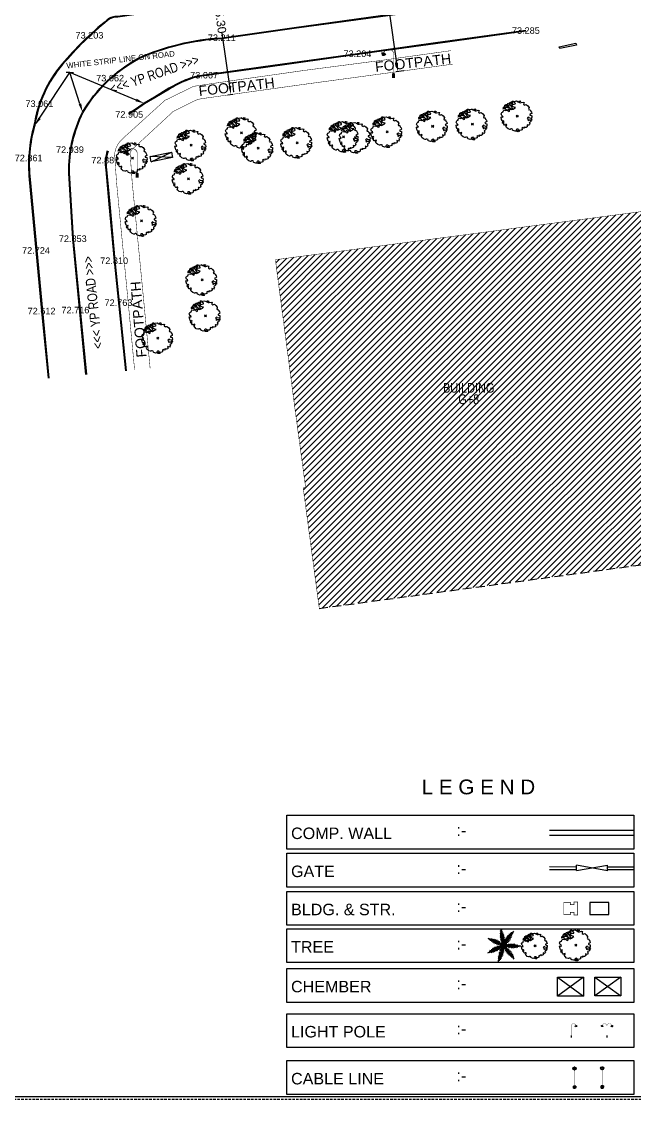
# Model space of a CAD drawing. Header units: inches. Extents: x 1254 to 1542, y 933 to 1230.
# Drawn here: x 1413.3 to 1474.4, y 933.3 to 1040.7 of the extents above; entities that cross this region are included whole.
import ezdxf
from ezdxf import colors
from ezdxf.entities.mleader import LeaderData, LeaderLine
from ezdxf.enums import TextEntityAlignment as Align
from ezdxf.math import Vec2, Vec3

# ---------------------------------------------------------------- set-up
doc = ezdxf.new("R2010")
doc.units = ezdxf.units.IN
doc.header["$MEASUREMENT"] = 0
doc.header["$PDMODE"] = 35
doc.header["$PDSIZE"] = 0.1
doc.linetypes.add('ACAD_ISO04W100', pattern=[30, 24, -3, 0, -3])
doc.linetypes.add('HIDDEN', pattern=[0.375, 0.25, -0.125])
for name, color, linetype in [('bldg.', 1, 'Continuous'), ('cable', 21, 'Continuous'), ('comp. wall', 7, 'Continuous'), ('dimeantion', 140, 'Continuous'), ('DRAIN (S.W)', 130, 'HIDDEN'), ('HACH BLDG.', 182, 'Continuous'), ('LEVEL', 171, 'Continuous'), ('path', 30, 'ACAD_ISO04W100'), ('structure', 200, 'Continuous'), ('text', 7, 'Continuous'), ('TREE', 3, 'Continuous'), ('TREES-0075', 3, 'Continuous'), ('well', 171, 'Continuous')]:
    doc.layers.add(name, color=color, linetype=linetype)
for name, color, linetype, lineweight in [('Chember', 252, 'Continuous', 25), ('Electric box', 10, 'Continuous', 25), ('footpath', 40, 'ACAD_ISO04W100', 25), ('GATE', 211, 'Continuous', 25), ('room', 200, 'Continuous', 18), ('TE', 1, 'Continuous', 20)]:
    doc.layers.add(name, color=color, linetype=linetype, lineweight=lineweight)
doc.styles.get("Standard").update_dxf_attribs({"font": 'arial.ttf'})
doc.styles.add('style2', font='arial.ttf')
doc.dimstyles.get("Standard").update_dxf_attribs({"dimtxt": 0.85, "dimasz": 0.85, "dimexe": 0.18, "dimexo": 0.0625, "dimgap": 0.09, "dimtad": 0, "dimzin": 0, "dimdsep": 46, "dimtxsty": 'Standard', "dimcen": 0.09, "dimclrd": 5, "dimclre": 5, "dimclrt": 6, "dimadec": 0, "dimazin": 0, "dimtfac": 1, "dimtofl": 0, "dimtmove": 0, "dimatfit": 3, "dimfxl": 0, "dimtolj": 1, "dimtzin": 0, "dimarcsym": 0})

# ---------------------------------------------------------------- blocks, each defined once
blk = doc.blocks.new('palm tree')
at = {"layer": 'TREE'}
for p, q in [((23.74, 0.41), (23.57, 0.58)), ((23.69, 0.58), (23.58, 0.72)), ((23.8, 0.21), (23.58, 0.43)), ((23.84, 0.11), (23.59, 0.24)), ((23.88, -0.05), (23.62, 0.11)), ((23.68, 0.58), (23.69, 0.76)), ((23.74, 0.42), (23.78, 0.65)), ((23.8, 0.21), (23.87, 0.51)), ((23.84, 0.11), (23.95, 0.36)), ((23.88, -0.05), (24.01, 0.23)), ((23.93, -0.2), (24.05, 0.1)), ((24.36, -0.24), (24.29, 0.07)), ((24.43, -0.1), (24.36, 0.2)), ((24.5, 0.05), (24.43, 0.31)), ((24.43, -0.1), (24.72, 0.01)), ((24.5, 0.05), (24.77, 0.14)), ((24.55, 0.15), (24.54, 0.45)), ((24.55, 0.15), (24.81, 0.32)), ((24.65, 0.33), (24.65, 0.57)), ((24.66, 0.33), (24.85, 0.46)), ((24.73, 0.49), (24.86, 0.61)), ((24.74, 0.49), (24.76, 0.67)), ((22.71, -0.37), (22.54, -0.38)), ((22.72, -0.38), (22.58, -0.27)), ((22.88, -0.43), (22.65, -0.47)), ((22.89, -0.43), (22.72, -0.26)), ((23.08, -0.5), (22.78, -0.56)), ((23.08, -0.5), (22.87, -0.27)), ((23.19, -0.53), (22.94, -0.65)), ((23.19, -0.53), (23.06, -0.28)), ((23.34, -0.58), (23.06, -0.7)), ((23.34, -0.58), (23.19, -0.31)), ((23.5, -0.63), (23.2, -0.75)), ((23.58, -1.14), (23.24, -1.07)), ((23.5, -0.63), (23.33, -0.33)), ((23.65, -0.67), (23.38, -0.79)), ((23.71, -1.06), (23.41, -0.98)), ((23.77, -0.71), (23.5, -0.81)), ((23.65, -0.67), (23.51, -0.39)), ((23.82, -0.98), (23.52, -0.93)), ((23.77, -0.71), (23.62, -0.45)), ((23.93, -0.2), (23.63, -0.03)), ((23.71, -1.06), (23.63, -1.34)), ((23.97, -0.35), (23.69, -0.21)), ((23.89, -0.74), (23.71, -0.83)), ((23.92, -0.92), (23.71, -0.86)), ((23.82, -0.98), (23.72, -1.26)), ((24.01, -0.48), (23.75, -0.32)), ((23.89, -0.74), (23.8, -0.55)), ((24.04, -0.6), (23.85, -0.5)), ((24.01, -0.78), (23.85, -0.83)), ((24.02, -0.84), (23.85, -0.83)), ((23.92, -0.92), (23.87, -1.11)), ((24.06, -1), (23.88, -1.12)), ((24.01, -0.78), (23.91, -0.64)), ((24.07, -0.72), (23.93, -0.62)), ((24.08, -0.88), (23.95, -0.99)), ((24.02, -0.84), (23.96, -1)), ((23.97, -0.35), (24.1, -0.09)), ((24.01, -0.48), (24.11, -0.21)), ((24.04, -0.6), (24.13, -0.41)), ((24.06, -1), (24.17, -1.18)), ((24.07, -0.72), (24.12, -0.56)), ((24.08, -0.88), (24.15, -1.03)), ((24.13, -0.72), (24.1, -0.56)), ((24.18, -0.61), (24.12, -0.41)), ((24.13, -0.72), (24.28, -0.65)), ((24.15, -0.85), (24.32, -0.88)), ((24.15, -0.85), (24.18, -1.02)), ((24.23, -0.5), (24.17, -0.21)), ((24.17, -0.79), (24.3, -0.68)), ((24.17, -0.79), (24.32, -0.88)), ((24.18, -0.61), (24.38, -0.55)), ((24.29, -0.38), (24.21, -0.1)), ((24.23, -0.5), (24.52, -0.39)), ((24.25, -0.94), (24.45, -0.94)), ((24.25, -0.94), (24.25, -1.15)), ((24.29, -0.38), (24.59, -0.29)), ((24.3, -0.77), (24.43, -0.62)), ((24.3, -0.77), (24.46, -0.91)), ((24.34, -1.02), (24.63, -1.05)), ((24.34, -1.02), (24.36, -1.32)), ((24.36, -0.24), (24.68, -0.13)), ((24.42, -0.76), (24.63, -0.55)), ((24.42, -0.76), (24.66, -0.94)), ((24.55, -0.74), (24.75, -0.53)), ((24.55, -0.74), (24.79, -0.94)), ((24.71, -0.72), (24.93, -0.5)), ((24.71, -0.72), (24.98, -0.94)), ((24.87, -0.71), (25.08, -0.49)), ((24.87, -0.71), (25.11, -0.9)), ((25.03, -0.69), (25.21, -0.49)), ((25.03, -0.69), (25.24, -0.87)), ((25.14, -0.68), (25.39, -0.51)), ((25.14, -0.68), (25.42, -0.81)), ((25.35, -0.67), (25.55, -0.54)), ((25.35, -0.67), (25.56, -0.76)), ((25.52, -0.65), (25.69, -0.58)), ((25.52, -0.65), (25.69, -0.7)), ((22.88, -1.57), (22.71, -1.61)), ((22.88, -1.57), (22.77, -1.71)), ((23.03, -1.48), (22.79, -1.49)), ((23.21, -1.37), (22.9, -1.39)), ((23.03, -1.48), (22.91, -1.69)), ((23.3, -1.31), (23.03, -1.25)), ((23.21, -1.37), (23.06, -1.64)), ((23.44, -1.23), (23.14, -1.17)), ((23.3, -1.31), (23.23, -1.58)), ((23.44, -1.23), (23.35, -1.52)), ((23.58, -1.14), (23.47, -1.45)), ((23.99, -1.41), (23.71, -1.61)), ((23.94, -1.73), (23.71, -1.89)), ((23.97, -1.57), (23.72, -1.75)), ((23.91, -1.84), (23.72, -2.07)), ((23.87, -2.04), (23.72, -2.22)), ((24.02, -1.26), (23.76, -1.42)), ((24.04, -1.12), (23.8, -1.31)), ((23.87, -2.04), (23.94, -2.27)), ((23.91, -1.84), (24.01, -2.13)), ((23.94, -1.73), (24.08, -1.96)), ((23.97, -1.57), (24.12, -1.83)), ((23.99, -1.41), (24.15, -1.69)), ((24.02, -1.26), (24.17, -1.5)), ((24.04, -1.12), (24.18, -1.38)), ((24.43, -1.11), (24.72, -1.12)), ((24.43, -1.11), (24.43, -1.42)), ((24.55, -1.22), (24.87, -1.24)), ((24.55, -1.22), (24.56, -1.56)), ((24.66, -1.33), (24.97, -1.34)), ((24.66, -1.33), (24.68, -1.64)), ((24.78, -1.44), (25.06, -1.45)), ((24.78, -1.44), (24.79, -1.72)), ((24.86, -1.52), (25.16, -1.59)), ((24.86, -1.52), (24.95, -1.81)), ((25, -1.67), (25.08, -1.89)), ((25.01, -1.67), (25.24, -1.73)), ((25.13, -1.79), (25.21, -1.95)), ((25.14, -1.79), (25.3, -1.87)), ((23.84, -2.21), (23.75, -2.37)), ((23.84, -2.22), (23.86, -2.39))]:
    blk.add_line(p, q, dxfattribs=at)
for centre, start, end in [((3.75, -6.03), 14.4294, 19.245), ((43.18, -9.58), 150.4845, 155.3002), ((29.59, 19.48), 250.0123, 254.828), ((12.19, 16.51), 299.7051, 304.5208), ((3.3, 2.22), 346.9251, 351.7407), ((26.92, -21.62), 92.9204, 97.736), ((10.14, -16.51), 43.5913, 48.407)]:
    blk.add_arc(centre, 21.01, start, end, dxfattribs=at)
blk = doc.blocks.new('LIGHT POLE')
at = {"layer": 'footpath'}
h = blk.add_hatch(color=252, dxfattribs=at)
h.paths.add_polyline_path([(1081.129, 940.637), (1081.129, 940.731, -0.654472), (1081.066, 940.731), (1081.066, 940.637)])
h.paths.add_polyline_path([(1081.129, 940.731, 0.298071), (1081.098, 940.751), (1081.097, 940.711, 0.298304)])
h.paths.add_polyline_path([(1081.097, 940.711), (1081.098, 940.751, 0.298224), (1081.066, 940.731, 0.297991)])
at = {"layer": 'room'}
blk.add_hatch(color=130, dxfattribs=at).paths.add_polyline_path([(1081.276, 941.173), (1081.387, 941.208, 0.502288)])
at = {"layer": 'structure'}
blk.add_hatch(color=30, dxfattribs=at).paths.add_polyline_path([(1081.311, 941.184, 1), (1081.352, 941.197)])
at = {"layer": 'footpath'}
for points in [[(1081.315, 941.171), (1081.307, 941.155)], [(1081.321, 941.167), (1081.32, 941.158)], [(1081.329, 941.164), (1081.329, 941.147)], [(1081.337, 941.164), (1081.338, 941.154)], [(1081.344, 941.166), (1081.348, 941.152)], [(1081.349, 941.171), (1081.353, 941.165)], [(1081.354, 941.179), (1081.366, 941.166)]]:
    blk.add_lwpolyline(points, dxfattribs=at)
at = {"layer": 'footpath', "color": 5, "linetype": 'Continuous', "const_width": 0.002}
blk.add_lwpolyline([(1081.129, 940.731, 0.654472), (1081.066, 940.731, 0.654472)], format="xyb", close=True, dxfattribs=at)
blk.add_lwpolyline([(1081.129, 940.731), (1081.129, 940.637), (1081.066, 940.637), (1081.066, 940.731)], dxfattribs=at)
at = {"layer": 'room', "color": 130}
blk.add_line((1081.276, 941.173), (1081.387, 941.208), dxfattribs=at)
blk.add_arc((1081.344, 941.149), 0.0723, 54.1333, 160.8126, dxfattribs=at)
at = {"layer": 'room'}
blk.add_arc((1081.331, 941.191), 0.0214, 197.473, 17.473, dxfattribs=at)
at = {"layer": 'TE', "color": 7, "const_width": 0.0136}
blk.add_lwpolyline([(1081.097, 940.677), (1081.098, 941.217, -0.774922), (1081.321, 941.22)], format="xyb", dxfattribs=at)
blk = doc.blocks.new('PV07')
at = {"layer": 'TREE'}
for p, q in [((-2.29, 4.05), (-2.6, 4.31)), ((-2.26, 3.42), (-2.6, 3.73)), ((-1.71, 3.82), (-2.35, 4.45)), ((-2.23, 3.42), (-2.29, 4.05)), ((-1.71, 3.82), (-1.92, 4.59)), ((-1.89, 3.07), (-1.71, 3.82)), ((-1.71, 3.82), (-1.49, 4.36)), ((-1.49, 4.36), (-1.44, 4.64)), ((-4.2, 2.36), (-4.71, 2.24)), ((-4.2, 2.36), (-4.43, 2.61)), ((-3.65, 2.27), (-4.2, 2.36)), ((-3.83, 2.82), (-4.14, 3.22)), ((-3.83, 2.82), (-4.03, 2.79)), ((-3.65, 2.27), (-3.89, 2.59)), ((-3.43, 2.82), (-3.83, 2.82)), ((-3.34, 1.98), (-3.65, 2.27)), ((-1.77, 2.1), (-3.56, 3.36)), ((-2.75, 2.79), (-3.43, 2.82)), ((-2.82, 3.26), (-2.85, 3.45)), ((-2.56, 2.65), (-2.82, 3.26)), ((-1.89, 3.07), (-2.26, 3.42)), ((-1.46, 2.24), (-1.89, 3.07)), ((0, 0), (-0.2, 0)), ((0, 0), (0, 0.2)), ((0, 0), (0, -0.2)), ((0, 0), (0.2, 0))]:
    blk.add_line(p, q, dxfattribs=at)
at = {"layer": 'TREE', "flags": 128}
for points in [[(0.39, -4.4), (0.29, -4.2), (-0.04, -4.23), (-0.35, -4.43), (-0.26, -4.66), (-0.23, -4.8), (-0.69, -4.86), (-1.31, -4.66), (-1.55, -4.46), (-1.46, -4.29), (-1.83, -4.12), (-2.08, -4.12), (-2.29, -4.26), (-2.45, -4.26), (-2.97, -4.09), (-3.46, -3.63), (-3.62, -3.31), (-3.59, -3.11), (-3.4, -2.91), (-3.46, -2.68), (-3.77, -2.71), (-3.8, -2.86), (-4.11, -2.86), (-4.33, -2.57), (-4.39, -2.2), (-4.36, -1.88), (-4.3, -1.68), (-4.39, -1.45), (-4.63, -1.57), (-4.91, -1.42), (-5.06, -1.05), (-5.25, -0.31), (-5.03, -0.22), (-4.85, -0.25), (-4.73, -0.31), (-4.57, -0.22), (-4.73, 0.04), (-4.97, 0.21), (-5.1, 0.47), (-5.19, 0.72), (-5, 1.15), (-4.73, 1.3), (-4.54, 1.35), (-4.51, 1.61), (-4.39, 1.87), (-3.99, 1.98), (-3.68, 1.84), (-3.34, 1.98), (-2.97, 1.7), (-2.63, 1.5), (-2.39, 1.84), (-2.72, 2.04), (-3.03, 2.24), (-2.79, 2.33), (-2.32, 2.21), (-1.77, 2.1), (-1.37, 2.3), (-0.94, 2.56), (-0.57, 2.79), (-0.97, 2.87), (-1.62, 3.16), (-1.68, 3.47), (-1.43, 3.73), (-1.06, 3.85), (-0.66, 3.93), (-0.57, 4.13), (-0.94, 4.39), (-0.88, 4.76), (-0.24, 4.9)], [(-2.84, 4.14), (-2.69, 3.93), (-2.56, 3.68), (-2.85, 3.45), (-3.25, 3.45), (-3.53, 3.36), (-3.99, 3.25), (-3.99, 3.53), (-3.59, 3.79), (-3.19, 3.9), (-3.06, 4.13), (-2.84, 4.14)], [(-1.73, 4.72), (-1.58, 4.88), (-1.27, 4.88), (-1.25, 4.7), (-1.44, 4.64), (-1.68, 4.63), (-1.72, 4.71)], [(-0.26, 4.91), (0.29, 4.62), (0.88, 4.31), (1.22, 4.36), (1.83, 4.48), (2.26, 4.39), (2.05, 4.22), (2.02, 3.79), (2.02, 3.79), (2.42, 3.56), (2.57, 3.7), (2.88, 3.76), (3.4, 3.36), (3.83, 2.79), (3.74, 2.47), (3.62, 2.21), (3.74, 2.07), (4.08, 2.1), (4.27, 1.67), (4.54, 1.3), (4.64, 0.87), (4.39, 0.7), (4.08, 0.58), (4.05, 0.32), (4.24, 0.27), (4.64, 0.15), (4.67, -0.48), (4.51, -0.68), (4.3, -0.71), (3.77, -0.56), (3.68, -0.33), (3.43, -0.45), (3.19, -0.71), (3.43, -0.85), (3.5, -1.05), (3.34, -1.22), (3.62, -1.37), (3.87, -1.17), (4.17, -1.17), (4.36, -1.51), (4.36, -1.74), (4.11, -1.94), (3.9, -2), (3.83, -2.23), (4.02, -2.4), (3.9, -2.66), (3.71, -2.94), (3.4, -2.86), (3.19, -2.77), (3.13, -2.91), (3.22, -3.09), (3.22, -3.29), (3.19, -3.46), (2.82, -3.6), (2.54, -3.63), (2.29, -3.51), (2.14, -3.6), (2.36, -3.8), (2.02, -3.86), (1.77, -3.69), (1.49, -3.86), (1.52, -4.09), (1.52, -4.37), (1.25, -4.52), (0.82, -4.6), (0.39, -4.4)], [(0.57, 4.88), (0.79, 4.91), (1.06, 4.82), (1.12, 4.68), (0.94, 4.68), (0.75, 4.62), (0.6, 4.74), (0.57, 4.88)], [(-4.26, 2.99), (-3.99, 2.9), (-4.05, 2.7), (-4.3, 2.64), (-4.51, 2.59), (-4.45, 2.76), (-4.42, 2.87), (-4.26, 2.99)], [(-4.85, -1.8), (-4.88, -2), (-4.6, -2.23), (-4.51, -1.91), (-4.66, -1.8), (-4.85, -1.8)], [(4.7, -0.91), (4.42, -0.97), (4.42, -1.17), (4.6, -1.28), (4.82, -1.14), (4.7, -0.91)], [(0.14, -4.63), (0.45, -4.8), (0.75, -4.86), (0.63, -4.98), (0.29, -5), (-0.05, -4.96), (-0.01, -4.83), (0.02, -4.63), (0.14, -4.63)]]:
    blk.add_lwpolyline(points, dxfattribs=at)
at = {"layer": 'TREE'}
blk.add_point((0, 0), dxfattribs=at)
blk = doc.blocks.new('TREE12')
at = {"layer": 'TREE', "xscale": 99.88372093023256, "yscale": 99.88372093023256, "zscale": 99.88372093023256}
blk.add_blockref('PV07', (411, 285), dxfattribs=at)
blk = doc.blocks.new('cable')
at = {"layer": 'bldg.'}
h = blk.add_hatch(color=31, dxfattribs=at)
h.dxf.hatch_style = 1
h.paths.add_polyline_path([(993.27, 1032.72), (993.27, 1032.75, 0.414214), (993.11, 1032.59), (993.14, 1032.59, -0.414214)])
h.paths.add_polyline_path([(993.4, 1032.59), (993.38, 1032.59, -0.414214), (993.27, 1032.48), (993.27, 1032.45, 0.414214)])
h = blk.add_hatch(color=9, dxfattribs=at)
h.dxf.hatch_style = 1
h.paths.add_polyline_path([(993.27, 1032.72), (993.27, 1032.7, -0.414214), (993.38, 1032.59), (993.4, 1032.59, 0.414214)])
h.paths.add_polyline_path([(993.16, 1032.59), (993.14, 1032.59, 0.414214), (993.27, 1032.45), (993.27, 1032.48, -0.414214)])
h = blk.add_hatch(color=9, dxfattribs=at)
h.dxf.hatch_style = 1
h.paths.add_polyline_path([(993.27, 1030.74, 0.047067), (993.17, 1030.62), (993.37, 1030.62, 0.05281)])
h.paths.add_polyline_path([(993.27, 1030.86), (993.27, 1030.82, 0.031649), (993.39, 1030.83, 0.130338)])
h.paths.add_polyline_path([(993.27, 1030.82, -0.031649), (993.15, 1030.83, -0.050593), (993.27, 1030.74)])
h = blk.add_hatch(color=165, dxfattribs=at)
h.dxf.hatch_style = 1
h.paths.add_polyline_path([(993.27, 1030.74), (993.27, 1030.74, 0.050593), (993.15, 1030.83, -0.044605), (993.17, 1030.62, -0.046492)])
h.paths.add_polyline_path([(993.39, 1030.83, 0.044478), (993.27, 1030.74, -0.05281), (993.37, 1030.62, -0.044605)])
for points, const_width in [([(993.27, 1032.59), (993.05, 1032.59)], 0.015), ([(993.27, 1030.64), (993.27, 1032.59)], 0.045), ([(993.27, 1032.59), (993.27, 1032.8)], 0.015), ([(993.27, 1032.59), (993.49, 1032.59)], 0.015)]:
    blk.add_lwpolyline(points, dxfattribs=dict(at, const_width=const_width))
blk.add_lwpolyline([(993.17, 1030.62), (993.37, 1030.62)], dxfattribs=at)
for radius in [0.158, 0.133, 0.108]:
    blk.add_circle((993.27, 1032.59), radius, dxfattribs=at)
for centre, radius, start, end in [((993.27, 1030.62), 0.239, 60.2962, 119.7038), ((991.99, 1030.64), 1.18, 359.1878, 9.4038), ((992.77, 1030.2), 0.738, 34.5171, 58.3435), ((993.27, 1031.76), 0.937, 262.7489, 277.2511), ((993.85, 1030.13), 0.838, 123.0868, 144.0526), ((994.56, 1030.64), 1.18, 170.5962, 180.8122)]:
    blk.add_arc(centre, radius, start, end, dxfattribs=at)
blk = doc.blocks.new('2013')
at = {"layer": 'TREE', "color": 24}
for p, q in [((2277.29, 2192.91), (2277.19, 2192.99)), ((2277.3, 2192.72), (2277.19, 2192.82)), ((2277.47, 2192.84), (2277.27, 2193.04)), ((2277.31, 2192.72), (2277.29, 2192.91)), ((2277.47, 2192.84), (2277.4, 2193.08)), ((2277.41, 2192.61), (2277.47, 2192.84)), ((2277.47, 2192.84), (2277.54, 2193.01)), ((2277.54, 2193.01), (2277.55, 2193.1)), ((2276.7, 2192.39), (2276.54, 2192.35)), ((2276.7, 2192.39), (2276.63, 2192.47)), ((2276.87, 2192.36), (2276.7, 2192.39)), ((2276.81, 2192.53), (2276.72, 2192.66)), ((2276.81, 2192.53), (2276.75, 2192.52)), ((2276.87, 2192.36), (2276.79, 2192.46)), ((2276.93, 2192.53), (2276.81, 2192.53)), ((2276.96, 2192.27), (2276.87, 2192.36)), ((2277.45, 2192.31), (2276.9, 2192.7)), ((2277.15, 2192.52), (2276.93, 2192.53)), ((2277.13, 2192.67), (2277.12, 2192.73)), ((2277.2, 2192.48), (2277.13, 2192.67)), ((2277.41, 2192.61), (2277.3, 2192.72)), ((2277.54, 2192.35), (2277.41, 2192.61)), ((2278, 2191.66), (2277.94, 2191.66)), ((2278, 2191.66), (2278, 2191.72)), ((2278, 2191.66), (2278, 2191.6)), ((2278, 2191.66), (2278.06, 2191.66))]:
    blk.add_line(p, q, dxfattribs=at)
at = {"layer": 'TREE', "color": 24, "flags": 128}
for points in [[(2278.12, 2190.3), (2278.09, 2190.36), (2277.98, 2190.35), (2277.89, 2190.29), (2277.92, 2190.22), (2277.93, 2190.17), (2277.78, 2190.16), (2277.59, 2190.22), (2277.52, 2190.28), (2277.54, 2190.33), (2277.43, 2190.39), (2277.35, 2190.39), (2277.29, 2190.34), (2277.24, 2190.34), (2277.08, 2190.39), (2276.93, 2190.54), (2276.88, 2190.63), (2276.89, 2190.7), (2276.94, 2190.76), (2276.93, 2190.83), (2276.83, 2190.82), (2276.82, 2190.78), (2276.73, 2190.78), (2276.66, 2190.86), (2276.64, 2190.98), (2276.65, 2191.08), (2276.67, 2191.14), (2276.64, 2191.21), (2276.56, 2191.18), (2276.48, 2191.22), (2276.43, 2191.33), (2276.37, 2191.57), (2276.44, 2191.59), (2276.5, 2191.58), (2276.53, 2191.57), (2276.58, 2191.59), (2276.53, 2191.67), (2276.46, 2191.72), (2276.42, 2191.8), (2276.39, 2191.88), (2276.45, 2192.02), (2276.53, 2192.06), (2276.59, 2192.08), (2276.6, 2192.16), (2276.64, 2192.24), (2276.76, 2192.27), (2276.86, 2192.23), (2276.96, 2192.27), (2277.08, 2192.19), (2277.18, 2192.12), (2277.26, 2192.23), (2277.15, 2192.29), (2277.06, 2192.35), (2277.14, 2192.38), (2277.28, 2192.35), (2277.45, 2192.31), (2277.57, 2192.37), (2277.71, 2192.45), (2277.82, 2192.52), (2277.7, 2192.55), (2277.5, 2192.64), (2277.48, 2192.74), (2277.55, 2192.82), (2277.67, 2192.85), (2277.79, 2192.88), (2277.82, 2192.94), (2277.71, 2193.02), (2277.73, 2193.13), (2277.92, 2193.18)], [(2277.12, 2192.94), (2277.16, 2192.88), (2277.2, 2192.8), (2277.12, 2192.73), (2276.99, 2192.73), (2276.91, 2192.7), (2276.76, 2192.66), (2276.76, 2192.75), (2276.89, 2192.83), (2277.01, 2192.87), (2277.05, 2192.94), (2277.12, 2192.94)], [(2277.46, 2193.12), (2277.51, 2193.17), (2277.6, 2193.17), (2277.61, 2193.12), (2277.55, 2193.1), (2277.48, 2193.09), (2277.47, 2193.12)], [(2277.92, 2193.18), (2278.09, 2193.09), (2278.27, 2192.99), (2278.37, 2193.01), (2278.56, 2193.05), (2278.7, 2193.02), (2278.63, 2192.97), (2278.62, 2192.83), (2278.62, 2192.83), (2278.75, 2192.76), (2278.79, 2192.81), (2278.89, 2192.82), (2279.05, 2192.7), (2279.18, 2192.52), (2279.16, 2192.43), (2279.12, 2192.35), (2279.16, 2192.3), (2279.26, 2192.31), (2279.32, 2192.18), (2279.4, 2192.06), (2279.43, 2191.93), (2279.36, 2191.88), (2279.26, 2191.84), (2279.25, 2191.76), (2279.31, 2191.74), (2279.43, 2191.71), (2279.44, 2191.51), (2279.39, 2191.45), (2279.33, 2191.44), (2279.17, 2191.49), (2279.14, 2191.56), (2279.06, 2191.52), (2278.98, 2191.44), (2279.06, 2191.4), (2279.08, 2191.33), (2279.03, 2191.28), (2279.12, 2191.24), (2279.19, 2191.3), (2279.29, 2191.3), (2279.35, 2191.19), (2279.35, 2191.12), (2279.27, 2191.06), (2279.2, 2191.04), (2279.18, 2190.97), (2279.24, 2190.92), (2279.2, 2190.84), (2279.15, 2190.75), (2279.05, 2190.78), (2278.98, 2190.8), (2278.97, 2190.76), (2278.99, 2190.71), (2278.99, 2190.64), (2278.98, 2190.59), (2278.87, 2190.55), (2278.78, 2190.54), (2278.71, 2190.57), (2278.66, 2190.55), (2278.73, 2190.48), (2278.62, 2190.47), (2278.55, 2190.52), (2278.46, 2190.47), (2278.47, 2190.39), (2278.47, 2190.31), (2278.38, 2190.26), (2278.25, 2190.24), (2278.12, 2190.3)], [(2278.17, 2193.17), (2278.24, 2193.18), (2278.33, 2193.15), (2278.35, 2193.11), (2278.29, 2193.11), (2278.23, 2193.09), (2278.18, 2193.13), (2278.17, 2193.17)], [(2276.68, 2192.58), (2276.76, 2192.56), (2276.74, 2192.5), (2276.67, 2192.48), (2276.6, 2192.46), (2276.62, 2192.51), (2276.63, 2192.55), (2276.68, 2192.58)], [(2276.5, 2191.1), (2276.49, 2191.04), (2276.57, 2190.97), (2276.6, 2191.07), (2276.55, 2191.1), (2276.5, 2191.1)], [(2279.45, 2191.38), (2279.37, 2191.36), (2279.37, 2191.3), (2279.42, 2191.26), (2279.49, 2191.31), (2279.45, 2191.38)], [(2278.04, 2190.23), (2278.14, 2190.17), (2278.23, 2190.16), (2278.19, 2190.12), (2278.09, 2190.11), (2277.98, 2190.12), (2277.99, 2190.16), (2278, 2190.23), (2278.04, 2190.23)]]:
    blk.add_lwpolyline(points, dxfattribs=at)
at = {"layer": 'TREE', "color": 24}
blk.add_point((2278, 2191.66), dxfattribs=at)
blk = doc.blocks.new('*D56')
at = {"layer": 'Defpoints', "color": 0}
for p in [(1449.42, 1050.74), (1450.81, 1035.7), (1451.46, 1035.79)]:
    blk.add_point(p, dxfattribs=at)
at = {"layer": 'dimeantion', "color": 5, "lineweight": -2}
for p, q in [((1449.36, 1050.73), (1448.59, 1050.62)), ((1448.88, 1049.8), (1449.59, 1044.65)), ((1450.69, 1036.55), (1449.99, 1041.7)), ((1451.4, 1035.79), (1450.63, 1035.68))]:
    blk.add_line(p, q, dxfattribs=at)
at = {"layer": 'dimeantion', "color": 5}
for points in [[(1449.02, 1049.82), (1448.74, 1049.79), (1448.77, 1050.65)], [(1450.83, 1036.57), (1450.55, 1036.53), (1450.81, 1035.7)]]:
    blk.add_solid(points, dxfattribs=at)
at = {"layer": 'dimeantion', "color": 6, "insert": (1449.79, 1043.18), "char_height": 0.85, "attachment_point": 5, "rotation": 277.7833}
blk.add_mtext('\\A1;15.08', dxfattribs=at)
blk = doc.blocks.new('*D57')
at = {"layer": 'Defpoints', "color": 0}
for p in [(1431.68, 1048.52), (1433.83, 1033.37), (1434.19, 1033.42)]:
    blk.add_point(p, dxfattribs=at)
at = {"layer": 'dimeantion', "color": 5, "lineweight": -2}
for p, q in [((1431.74, 1048.53), (1432.22, 1048.59)), ((1432.16, 1047.73), (1432.91, 1042.46)), ((1434.07, 1034.26), (1433.32, 1039.53)), ((1433.89, 1033.38), (1434.37, 1033.45))]:
    blk.add_line(p, q, dxfattribs=at)
at = {"layer": 'dimeantion', "color": 5}
for points in [[(1432.3, 1047.75), (1432.02, 1047.71), (1432.04, 1048.57)], [(1434.21, 1034.28), (1433.93, 1034.24), (1434.19, 1033.42)]]:
    blk.add_solid(points, dxfattribs=at)
at = {"layer": 'dimeantion', "color": 6, "insert": (1433.11, 1040.99), "char_height": 0.85, "attachment_point": 5, "rotation": 278.0748}
blk.add_mtext('\\A1;15.30', dxfattribs=at)

msp = doc.modelspace()

# ---------------------------------------------------------------- hatches: boundary and pattern name
at = {"layer": 'HACH BLDG.', "lineweight": 30}
h = msp.add_hatch(dxfattribs=at)
h.set_pattern_fill('ANSI31', color=256, scale=3.5)
h.set_pattern_definition([(45, (467.107, 39.5311), (-0.30935922, 0.30935922), [])])
h.paths.add_polyline_path([(1475.831, 1020.393), (1476.337, 1020.46), (1476.147, 1021.902), (1458.296, 1019.555), (1438.613, 1016.963), (1440.581, 1001.963), (1441.623, 994.275), (1441.381, 994.234), (1442.983, 982.23), (1480.158, 987.262)])
h.paths.add_polyline_path([(1456.583, 1002.312), (1459.164, 1002.312), (1459.164, 1003.816), (1456.583, 1003.816)], flags=24)
h.paths.add_polyline_path([(1455.052, 1003.452), (1460.673, 1003.452), (1460.673, 1004.957), (1455.052, 1004.957)], flags=24)

# ---------------------------------------------------------------- linework, layer by layer
at = {"layer": 'bldg.', "lineweight": 30, "const_width": 0.045}
msp.add_lwpolyline([(1442.983, 982.23), (1441.381, 994.234), (1441.623, 994.275), (1440.581, 1001.963), (1438.613, 1016.963), (1458.296, 1019.555), (1476.147, 1021.902), (1476.337, 1020.46), (1475.831, 1020.393), (1480.158, 987.262)], dxfattribs=at)
at = {"layer": 'bldg.', "lineweight": 30, "const_width": 0.0521}
msp.add_lwpolyline([(1468.712, 952.331), (1468.712, 951.691), (1468.348, 951.691), (1468.348, 951.947), (1467.993, 951.947), (1467.993, 951.72), (1467.336, 951.72), (1467.336, 952.941), (1467.993, 952.941), (1467.993, 952.714), (1468.348, 952.714), (1468.348, 952.971), (1468.712, 952.971)], close=True, dxfattribs=at)
at = {"layer": 'Chember', "lineweight": 30, "ltscale": 0.2}
for points in [[(1466.699, 945.491), (1469.304, 945.491), (1469.304, 943.615), (1466.699, 943.615)], [(1470.418, 945.497), (1473.023, 945.497), (1473.023, 943.621), (1470.418, 943.621)]]:
    msp.add_lwpolyline(points, close=True, dxfattribs=at)
for points in [[(1466.699, 945.491), (1469.304, 943.615)], [(1469.304, 945.491), (1466.699, 943.615)], [(1470.418, 945.497), (1473.023, 943.621)], [(1473.023, 945.497), (1470.418, 943.621)]]:
    msp.add_lwpolyline(points, dxfattribs=at)
at = {"layer": 'comp. wall'}
for points in [[(1419.748, 1005.53), (1418.431, 1019.058), (1418.025, 1025.604, -0.1196547), (1419.402, 1031.679, -0.1345429), (1424.953, 1037.052, -0.093778), (1433.271, 1039.079), (1440.466, 1040.105), (1449.078, 1041.285), (1455.587, 1042.173), (1460.248, 1042.828, 0.1116096), (1468.483, 1046.175, 0.1591557), (1472.189, 1050.038, 0.0683734), (1472.903, 1054.435, 0.0565829), (1472.724, 1056.45), (1472.299, 1061.118), (1471.843, 1065.657), (1471.017, 1073.821)], [(1419.828, 1005.538), (1418.51, 1019.064), (1418.105, 1025.607, -0.1195621), (1419.472, 1031.641, -0.1344387), (1424.989, 1036.981, -0.0937841), (1433.279, 1038.999), (1440.477, 1040.026), (1449.089, 1041.206), (1455.598, 1042.094), (1460.26, 1042.749, 0.1115627), (1468.525, 1046.107, 0.1591955), (1472.264, 1050.009, 0.068466), (1472.983, 1054.433, 0.0564596), (1472.803, 1056.462), (1472.379, 1061.126), (1471.923, 1065.665), (1471.097, 1073.829)], [(1467.479, 1072.817), (1468.068, 1067.018), (1468.582, 1061.952), (1468.7, 1060.592), (1469.205, 1055.517, -0.1752854), (1468.737, 1050.982, -0.1504278), (1464.922, 1048.048, -0.0694939), (1459.257, 1046.25), (1455.091, 1045.694), (1444.966, 1044.323), (1438.933, 1043.524), (1433.311, 1042.702), (1427.937, 1041.934), (1422.917, 1041.196, 0.2071761), (1421.849, 1040.847, 0.0475653), (1417.353, 1036.451, 0.1375596), (1414.569, 1030.36, 0.0965368), (1414.101, 1024.948), (1414.768, 1017.891), (1415.324, 1011.85), (1415.982, 1005.173)], [(1467.559, 1072.825), (1468.148, 1067.026), (1468.662, 1061.96), (1468.78, 1060.6), (1469.284, 1055.531, -0.175318), (1468.806, 1050.941, -0.150524), (1464.953, 1047.974, -0.0694691), (1459.269, 1046.171), (1455.102, 1045.615), (1444.977, 1044.244), (1438.944, 1043.445), (1433.322, 1042.623), (1427.948, 1041.855), (1422.919, 1041.116, 0.2093747), (1421.901, 1040.786, 0.0475792), (1417.414, 1036.399, 0.1376618), (1414.647, 1030.343, 0.0966337), (1414.181, 1024.956), (1414.848, 1017.898), (1415.403, 1011.858), (1416.061, 1005.181)], [(1463.558, 1039.798), (1454.55, 1038.562), (1446.783, 1037.488), (1437.384, 1036.177), (1431.515, 1035.349, 0.0765188), (1429.662, 1034.871, 0.0333008), (1428.008, 1034.041), (1426.56, 1033.171), (1425.53, 1032.55), (1424.735, 1031.986), (1424.011, 1031.532)], [(1463.569, 1039.719), (1454.561, 1038.483), (1446.794, 1037.409), (1437.395, 1036.098), (1431.525, 1035.27, 0.0765949), (1429.693, 1034.797, 0.0332989), (1428.049, 1033.972), (1426.601, 1033.103), (1425.574, 1032.483), (1424.779, 1031.92), (1424.053, 1031.464)], [(1421.87, 1027.818, 0.1291982), (1421.716, 1025.931), (1422.032, 1022.503), (1422.553, 1016.865), (1423.683, 1005.904)], [(1421.945, 1027.792, 0.1294303), (1421.795, 1025.942), (1422.112, 1022.51), (1422.632, 1016.872), (1423.763, 1005.912)]]:
    msp.add_lwpolyline(points, format="xyb", dxfattribs=at)
msp.add_lwpolyline([(1468.549, 1038.535), (1468.59, 1038.339), (1466.926, 1037.994), (1466.885, 1038.19)], close=True, dxfattribs=at)
at = {"layer": 'comp. wall', "color": 55, "linetype": 'HIDDEN', "lineweight": 30, "ltscale": 3.5}
msp.add_lwpolyline([(1442.983, 982.23), (1508.346, 991.078)], dxfattribs=at)
at = {"layer": 'comp. wall', "lineweight": 30}
for points in [[(1465.918, 960.146), (1474.306, 960.146)], [(1465.918, 959.625), (1474.306, 959.625)], [(1465.918, 956.5), (1468.589, 956.498)], [(1465.918, 956.5), (1468.589, 956.498)], [(1465.918, 956.5), (1468.589, 956.498)], [(1465.918, 956.232), (1468.588, 956.23)], [(1471.695, 956.495), (1474.306, 956.493)], [(1471.695, 956.495), (1474.306, 956.493)], [(1471.695, 956.495), (1474.306, 956.493)], [(1471.695, 956.227), (1474.306, 956.225)], [(1471.695, 956.227), (1474.306, 956.225)], [(1471.695, 956.227), (1474.306, 956.225)]]:
    msp.add_lwpolyline(points, dxfattribs=at)
at = {"layer": 'DRAIN (S.W)', "color": 114}
msp.add_lwpolyline([(1253.652, 1230.034), (1541.799, 1230.034), (1541.799, 933.31), (1253.652, 933.31)], close=True, dxfattribs=at)
at = {"layer": 'DRAIN (S.W)', "color": 240, "linetype": 'Continuous'}
msp.add_lwpolyline([(1253.902, 1229.784), (1541.549, 1229.784), (1541.549, 933.56), (1253.902, 933.56)], close=True, dxfattribs=at)
at = {"layer": 'Electric box'}
for points in [[(1428.362, 1027.153), (1426.223, 1026.731), (1426.123, 1027.256), (1428.262, 1027.679), (1428.362, 1027.153)], [(1426.223, 1026.731), (1428.262, 1027.679)], [(1428.362, 1027.153), (1426.123, 1027.256)]]:
    msp.add_lwpolyline(points, dxfattribs=at)
at = {"layer": 'GATE', "lineweight": 30}
for points in [[(1468.588, 956.102), (1468.589, 956.638)], [(1468.588, 956.102), (1468.589, 956.638)], [(1468.588, 956.102), (1468.589, 956.638)], [(1468.588, 956.102), (1471.695, 956.635)], [(1468.588, 956.102), (1471.695, 956.635)], [(1468.588, 956.102), (1471.695, 956.635)], [(1471.695, 956.099), (1468.589, 956.638)], [(1471.695, 956.099), (1468.589, 956.638)], [(1471.695, 956.099), (1468.589, 956.638)], [(1471.695, 956.099), (1471.695, 956.635)], [(1471.695, 956.099), (1471.695, 956.635)], [(1471.695, 956.099), (1471.695, 956.635)]]:
    msp.add_lwpolyline(points, dxfattribs=at)
at = {"layer": 'path', "lineweight": 30, "ltscale": 0.045, "const_width": 0.045}
msp.add_lwpolyline([(1424.589, 1005.99), (1423.891, 1013.345), (1422.797, 1024.6), (1422.597, 1027.415, -0.1773241), (1423.198, 1028.808), (1423.718, 1029.313), (1423.934, 1029.509), (1427.61, 1032.843), (1430.447, 1034.228), (1430.69, 1034.273), (1434.374, 1034.814), (1441.5, 1035.825), (1449.207, 1036.829), (1456.083, 1037.792)], format="xyb", dxfattribs=at)
msp.add_lwpolyline([(1456.309, 1036.456), (1449.41, 1035.513), (1441.683, 1034.468), (1434.918, 1033.525), (1431.147, 1032.99), (1430.736, 1032.874), (1430.36, 1032.692), (1428.374, 1031.709), (1428.208, 1031.524), (1424.299, 1027.915), (1424.141, 1027.606), (1424.343, 1024.751), (1425.438, 1013.494), (1426.136, 1006.137)], dxfattribs=at)
at = {"layer": 'structure', "lineweight": 30}
msp.add_lwpolyline([(1471.835, 952.941), (1469.931, 952.941), (1469.931, 952.284), (1469.931, 951.723), (1471.835, 951.723), (1471.835, 952.941)], close=True, dxfattribs=at)
at = {"layer": 'text', "color": 54, "lineweight": 30}
for points in [[(1474.306, 958.254), (1439.752, 958.254), (1439.752, 961.619), (1474.306, 961.619), (1474.306, 958.254)], [(1474.306, 954.466), (1439.752, 954.466), (1439.752, 957.831), (1474.306, 957.831), (1474.306, 954.466)], [(1474.306, 950.665), (1439.752, 950.665), (1439.752, 954.03), (1474.306, 954.03), (1474.306, 950.665)], [(1474.306, 946.941), (1439.752, 946.941), (1439.752, 950.306), (1474.306, 950.306), (1474.306, 946.941)], [(1474.306, 942.984), (1439.752, 942.984), (1439.752, 946.349), (1474.306, 946.349), (1474.306, 942.984)], [(1474.306, 938.49), (1439.752, 938.49), (1439.752, 941.855), (1474.306, 941.855), (1474.306, 938.49)], [(1474.306, 937.177), (1474.306, 933.812), (1439.752, 933.812), (1439.752, 937.177), (1474.306, 937.177)]]:
    msp.add_lwpolyline(points, dxfattribs=at)
at = {"layer": 'TREES-0075', "lineweight": 30, "const_width": 0.236}
msp.add_lwpolyline([(1461.221, 948.625, 1), (1461.454, 948.659, 1)], format="xyb", close=True, dxfattribs=at)

# ---------------------------------------------------------------- block references
at = {"layer": 'cable', "lineweight": 30}
for p in [(475.135, -96.199), (477.891, -96.174)]:
    msp.add_blockref('cable', p, dxfattribs=at)
at = {"layer": 'footpath', "lineweight": 30, "xscale": -4.303124999999286, "yscale": 4.303124999999286, "zscale": 4.303124999999286, "rotation": 359.9186031832352}
for p in [(6096.717, -3019.211), (6071.184, -3029.129)]:
    msp.add_blockref('LIGHT POLE', p, dxfattribs=at)
at = {"layer": 'footpath', "lineweight": 30}
for p, xscale, yscale, zscale in [((-785.312, -1021.149), 2.084347687499653, 2.084347687499653, 2.084347687499653), ((3725.02, -1021.149), -2.084347687499653, 2.084347687500066, 2.0843476875), ((-781.746, -1021.149), 2.084347687499653, 2.084347687499653, 2.084347687499653)]:
    msp.add_blockref('LIGHT POLE', p, dxfattribs=dict(at, xscale=xscale, yscale=yscale, zscale=zscale))
at = {"layer": 'TREE', "lineweight": 30}
for name, p, xscale, yscale, zscale, rotation in [('TREE12', (1456.954, 1029.578), 0.003098344733628733, 0.003098344733628733, 0.003098344733628733, 0.01378477141140166), ('TREE12', (1461.433, 1030.383), 0.003098344733628733, 0.003098344733628733, 0.003098344733628733, 0.01378477141140166), ('TREE12', (1433.972, 1028.715), 0.003098344733628733, 0.003098344733628733, 0.003098344733628733, 0.01378477141140166), ('TREE12', (1448.458, 1028.81), 0.003098344733628733, 0.003098344733628733, 0.003098344733628733, 0.01378477141140166), ('TREE12', (1453.002, 1029.376), 0.003098344733628733, 0.003098344733628733, 0.003098344733628733, 0.01378477141140166), ('TREE12', (1428.951, 1027.484), 0.003098344733628733, 0.003098344733628733, 0.003098344733628733, 0.01378477141140166), ('TREE12', (1439.494, 1027.731), 0.003098344733628733, 0.003098344733628733, 0.003098344733628733, 0.01378477141140166), ('TREE12', (1444.112, 1028.327), 0.003098344733628733, 0.003098344733628733, 0.003098344733628733, 0.01378477141140166), ('TREE12', (1445.318, 1028.244), 0.003098344733628733, 0.003098344733628733, 0.003098344733628733, 0.01378477141140166), ('TREE12', (1435.608, 1027.2), 0.003098344733628733, 0.003098344733628733, 0.003098344733628733, 0.01378477141140166), ('TREE12', (1423.111, 1026.21), 0.003098344733628733, 0.003098344733628733, 0.003098344733628733, 0.01378477141140166), ('TREE12', (1428.684, 1024.149), 0.003098344733628733, 0.003098344733628733, 0.003098344733628733, 0.01378477141140166), ('TREE12', (1424.001, 1019.957), 0.003098344733628733, 0.003098344733628733, 0.003098344733628733, 0.01378477141140166), ('TREE12', (1430.036, 1014.071), 0.003098344733628733, 0.003098344733628733, 0.003098344733628733, 0.01378477141140166), ('TREE12', (1430.369, 1010.476), 0.003098344733628733, 0.003098344733628733, 0.003098344733628733, 0.01378477141140166), ('TREE12', (1425.636, 1008.279), 0.003098344733628733, 0.003098344733628733, 0.003098344733628733, 0.01378477141140166), ('palm tree', (1438.049, 952.533), 0.9795303248523489, 0.9795303248523489, 0.9795303248523489, 352.412798163889)]:
    msp.add_blockref(name, p, dxfattribs=dict(at, xscale=xscale, yscale=yscale, zscale=zscale, rotation=rotation))
at = {"layer": 'TREE', "lineweight": 30, "xscale": 0.002587545210831124, "yscale": 0.002587545210831124, "zscale": 0.002587545210831124}
msp.add_blockref('TREE12', (1463.406, 947.88), dxfattribs=at)
at = {"layer": 'well', "lineweight": 30}
msp.add_blockref('2013', (-809.47, -1242.989), dxfattribs=at)

# ---------------------------------------------------------------- texts
at = {"layer": 'LEVEL'}
for s, p in [('73.203', (1420.091, 1039.323)), ('73.285', (1463.558, 1039.798)), ('73.211', (1433.271, 1039.079)), ('73.204', (1446.783, 1037.488)), ('73.062', (1422.152, 1035.054)), ('73.067', (1431.515, 1035.349)), ('73.061', (1415.105, 1032.507)), ('72.905', (1424.054, 1031.437)), ('72.939', (1418.149, 1027.928)), ('72.861', (1414.036, 1027.102)), ('72.881', (1421.671, 1026.886)), ('72.853', (1418.431, 1019.058)), ('72.724', (1414.768, 1017.891)), ('72.810', (1422.553, 1016.865)), ('72.763', (1422.984, 1012.682)), ('72.612', (1415.324, 1011.85)), ('72.716', (1418.694, 1011.949))]:
    msp.add_text(s, height=0.65, dxfattribs=at).set_placement(p, align=Align.MIDDLE_CENTER)
at = {"layer": 'text', "color": 0, "lineweight": 30, "style": 'style2'}
for s, height, rotation, p in [('WHITE STRIP LINE ON ROAD', 0.56, 6.44067, (1417.843, 1035.851)), ('FOOTPATH', 1, 6.44067, (1448.636, 1035.371)), ('FOOTPATH', 1, 6.44067, (1431.061, 1032.971)), ('FOOTPATH', 1, 94.72255, (1426.088, 1007.297))]:
    msp.add_text(s, height=height, rotation=rotation, dxfattribs=at).set_placement(p, align=Align.BOTTOM_LEFT)
at = {"layer": 'text', "color": 0, "lineweight": 30, "style": 'style2', "width": 0.8}
for rotation, p in [(19.11601, (1422.336, 1033.464, 100.315)), (96.37174, (1421.429, 1008.146, 100.315))]:
    msp.add_text('<<< YP ROAD >>>', height=0.97, rotation=rotation, dxfattribs=at).set_placement(p)
for s, p in [('BUILDING', (1455.302, 1003.719, 100.315)), ('G+8', (1456.834, 1002.579, 100.315))]:
    msp.add_text(s, height=0.97, dxfattribs=at).set_placement(p)
at = {"layer": 'text', "color": 1, "lineweight": 30, "style": 'style2'}
msp.add_text('L E G E N D', height=1.4713, dxfattribs=at).set_placement((1453.179, 963.709))
at = {"layer": 'text', "color": 7, "lineweight": 30, "style": 'style2'}
for s, height, p in [('COMP. WALL', 1.1464, (1440.172, 959.25)), ('GATE', 1.1464, (1440.172, 955.461)), ('BLDG. & STR.', 1.14639, (1440.172, 951.661)), ('TREE', 1.1464, (1440.172, 947.937)), ('CHEMBER', 1.1464, (1440.172, 943.98)), ('LIGHT POLE', 1.1464, (1440.172, 939.486)), ('CABLE LINE', 1.1464, (1440.172, 934.808))]:
    msp.add_text(s, height=height, dxfattribs=at).set_placement(p)
at = {"layer": 'text', "lineweight": 30, "style": 'style2'}
for p in [(1456.647, 959.559), (1456.647, 955.771), (1456.647, 951.97), (1456.647, 948.246), (1456.647, 944.29), (1456.647, 939.795), (1456.647, 939.795), (1456.647, 935.117)]:
    msp.add_text(':-', height=1.1464, dxfattribs=at).set_placement(p)

# ---------------------------------------------------------------- dimensions: what is measured, and where the dimension line sits
at = {"layer": 'dimeantion'}
for p1, p2, distance, picture, middle in [((1449.42, 1050.736), (1451.462, 1035.794), -0.659, '*D56', (1449.788, 1043.176)), ((1431.678, 1048.517), (1433.827, 1033.37), 0.366, '*D57', (1433.115, 1040.995))]:
    dim = msp.add_aligned_dim(p1=p1, p2=p2, distance=distance, dimstyle='Standard', dxfattribs=at)
    dim.commit()
    dim.dimension.update_dxf_attribs({"geometry": picture, "text_midpoint": middle})

# ---------------------------------------------------------------- leaders
ml = msp.add_multileader_mtext('Standard', dxfattribs=at)
ml.set_content('', color=256)
ml.set_leader_properties()
ml.build(insert=Vec2(0, 0))
ml.multileader.update_dxf_attribs({"dogleg_length": 0.36, "arrow_head_size": 0.85})
ctx = ml.context
ctx.base_point, ctx.char_height, ctx.arrow_head_size, ctx.landing_gap_size, ctx.plane_origin = Vec3(1418.501, 1035.625), 0.18, 0.85, 0.09, Vec3(1418.917, 1035.121)
notes = []
notes.append((ctx, [(1, (1, 1, 0), (1418.141, 1035.625), (1, 0), 0.36, [(0, [(1414.647, 1030.343)], 0, [])])]))
ctx.mtext.insert, ctx.mtext.flow_direction = Vec3(1418.591, 1035.715), 5
ml = msp.add_multileader_mtext('Standard', dxfattribs=at)
ml.set_content('', color=256)
ml.set_leader_properties()
ml.build(insert=Vec2(0, 0))
ml.multileader.update_dxf_attribs({"dogleg_length": 0.36, "arrow_head_size": 0.85})
ctx = ml.context
ctx.base_point, ctx.char_height, ctx.arrow_head_size, ctx.landing_gap_size, ctx.plane_origin = Vec3(1417.601, 1035.625), 0.18, 0.85, 0.09, Vec3(1419.402, 1031.679)
ctx.text_align_type = 2
notes.append((ctx, [(0, (1, 1, 0), (1418.141, 1035.625), (-1, 0), 0.36, [(0, [(1419.402, 1031.679)], 0, [])])]))
ctx.mtext.insert, ctx.mtext.alignment, ctx.mtext.flow_direction = Vec3(1417.691, 1035.715), 3, 5
ml = msp.add_multileader_mtext('Standard', dxfattribs=at)
ml.set_content('', color=256)
ml.set_leader_properties()
ml.build(insert=Vec2(0, 0))
ml.multileader.update_dxf_attribs({"dogleg_length": 0.36, "arrow_head_size": 0.85})
ctx = ml.context
ctx.base_point, ctx.char_height, ctx.arrow_head_size, ctx.landing_gap_size, ctx.plane_origin = Vec3(1417.601, 1035.625), 0.18, 0.85, 0.09, Vec3(1425.53, 1032.55)
ctx.text_align_type = 2
notes.append((ctx, [(0, (1, 1, 0), (1418.141, 1035.625), (-1, 0), 0.36, [(0, [(1425.53, 1032.55)], 0, [])])]))
ctx.mtext.insert, ctx.mtext.alignment, ctx.mtext.flow_direction = Vec3(1417.691, 1035.715), 3, 5
for ctx, leaders in notes:
    for number, flags, end, landing, length, lines in leaders:
        leader = LeaderData()
        leader.index, (leader.has_last_leader_line, leader.has_dogleg_vector, leader.attachment_direction) = number, flags
        leader.last_leader_point, leader.dogleg_vector, leader.dogleg_length = Vec3(end), Vec3(landing), length
        for number, points, colour, breaks in lines:
            line = LeaderLine()
            line.index, line.vertices, line.color, line.breaks = number, Vec3.list(points), colors.encode_raw_color(colour), breaks
            leader.lines.append(line)
        ctx.leaders.append(leader)

doc.saveas('drawing.dxf')
